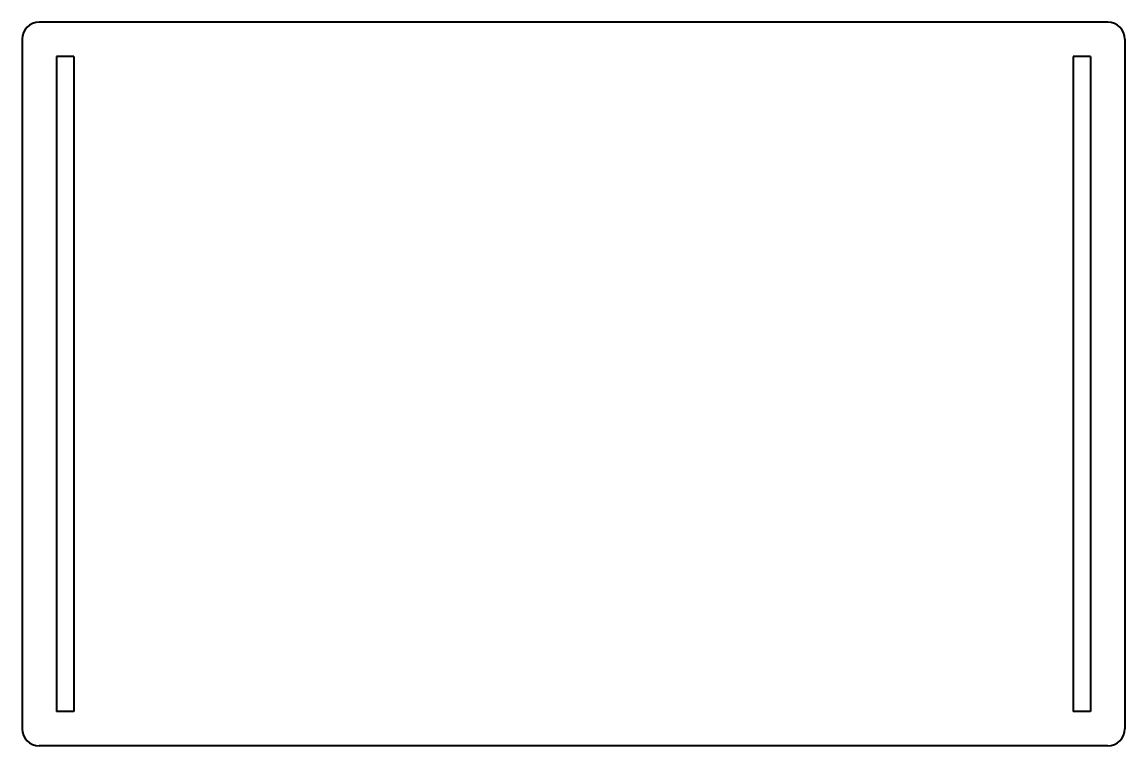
# Model space of a CAD drawing. Header units: millimetres. Extents: x -16 to 16, y -10.5 to 10.5.
import ezdxf

# ---------------------------------------------------------------- set-up
doc = ezdxf.new("R2010")
doc.units = ezdxf.units.MM
doc.layers.add('Visible', color=7, linetype='Continuous', lineweight=40)

msp = doc.modelspace()

# ---------------------------------------------------------------- linework, layer by layer
at = {"layer": 'Visible'}
for p, q in [((15.5, 10.5), (-15.5, 10.5)), ((-16, 10), (-16, -10)), ((16, 10), (16, -10)), ((-14.5, 9.5), (-15, 9.5)), ((-15, 9.5), (-15, -9.5)), ((-14.5, 9.5), (-14.5, -9.5)), ((14.5, 9.5), (14.5, -9.5)), ((15, 9.5), (14.5, 9.5)), ((15, 9.5), (15, -9.5)), ((-14.5, -9.5), (-15, -9.5)), ((15, -9.5), (14.5, -9.5)), ((15.5, -10.5), (-15.5, -10.5))]:
    msp.add_line(p, q, dxfattribs=at)
for centre, start, end in [((-15.5, 10), 90, 180), ((15.5, 10), 0, 90), ((-15.5, -10), 180, 270), ((15.5, -10), 270, 0)]:
    msp.add_arc(centre, 0.5, start, end, dxfattribs=at)

doc.saveas('drawing.dxf')
